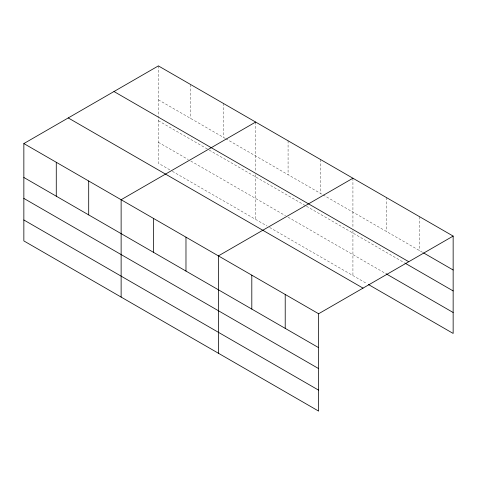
<?xml version="1.0" encoding="UTF-8"?>
<svg xmlns="http://www.w3.org/2000/svg" width="477" height="477" viewBox="0 0 477 477"><rect width="100%" height="100%" fill="white"/><g stroke="black" fill="none" stroke-linecap="round" stroke-linejoin="round"><path stroke-width="0.36" stroke-dasharray="2.38 1.79" d="M158.376 99.806L225.132 138.348M225.77 138.718L322.41 194.509M323.042 194.878L422.956 252.56M158.376 120.741L208.604 149.742M209.236 150.106L305.876 205.903M306.514 206.267L404.323 262.738M158.376 142.313L188.26 159.562M190.8 161.029L285.532 215.723M288.078 217.196L386.334 273.923M169.818 169.854L158.376 163.247L158.376 117.855M172.364 171.321L267.096 226.015M269.636 227.481L367.063 283.732M419.742 216.796L419.742 250.705M386.334 197.508L386.334 231.417M352.926 178.225L352.926 228.012M352.926 230.898L352.926 275.569M320.502 159.503L320.502 193.406M288.078 140.781L288.078 174.689M255.648 122.058L255.648 171.851M255.648 174.737L255.648 219.408M223.224 103.342L223.224 137.245M190.8 84.62L190.8 118.529M158.376 65.898L158.376 117.133"/><path stroke-width="0.72" d="M318.624 368.596L318.624 313.753L23.85 143.565L23.85 240.915L318.624 411.102L318.624 368.596L23.85 198.408M368.345 284.471L453.15 333.435L453.15 236.085L158.376 65.898L23.85 143.565M255.648 122.058L121.128 199.726L121.128 297.076M352.926 178.225L218.4 255.893L218.4 353.236M318.624 313.753L453.15 236.085M423.6 252.929L453.15 269.994M113.979 91.53L408.759 261.718M404.967 263.107L453.15 290.928M386.334 273.923L453.15 312.501M68.241 117.938L363.021 288.126M23.85 177.474L318.624 347.661M23.85 219.98L318.624 390.168M285.216 294.464L285.216 328.373M251.808 275.175L251.808 309.084M185.976 237.17L185.976 271.073M153.552 218.448L153.552 252.357M88.698 181.01L88.698 214.912M56.274 162.287L56.274 196.196"/></g></svg>
